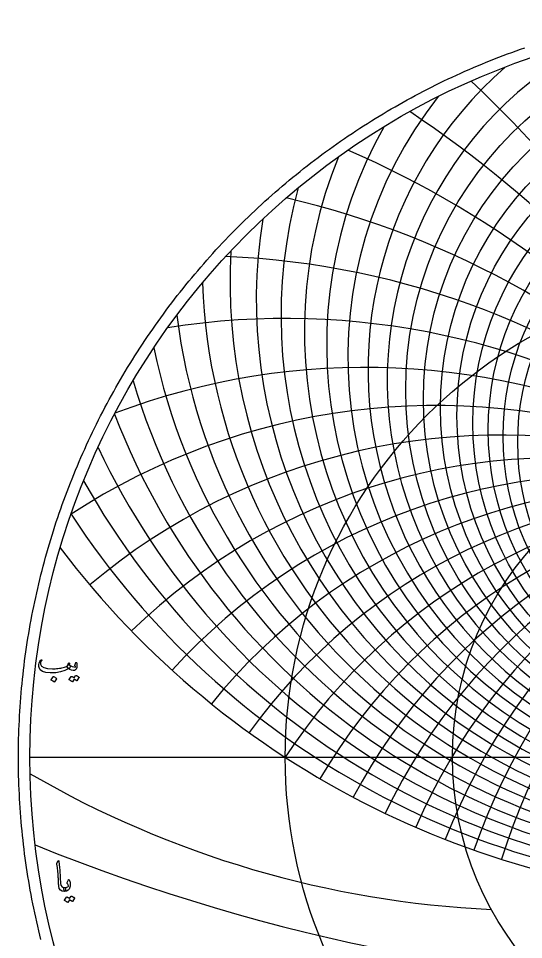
# Model space of a CAD drawing. Header units: millimetres. Extents: x -137 to 137, y -137 to 141.
# Drawn here: x -137.1 to -44.8, y -33.3 to 135 of the extents above; entities that cross this region are included whole.
import ezdxf

# ---------------------------------------------------------------- set-up
doc = ezdxf.new("R2010")
doc.units = ezdxf.units.MM
for name, color, linetype in [('CUT_OUTER', 1, 'Continuous'), ('ENGRAVE', 7, 'Continuous'), ('ENGRAVE_FINE', 8, 'Continuous'), ('TEXT', 5, 'Continuous')]:
    doc.layers.add(name, color=color, linetype=linetype)

msp = doc.modelspace()

# ---------------------------------------------------------------- linework, layer by layer
at = {"layer": 'CUT_OUTER'}
msp.add_lwpolyline([(-132.9913, -33.3126), (-133.1932, -32.4959), (-133.3901, -31.6781), (-133.5819, -30.859), (-133.7688, -30.0388), (-133.9506, -29.2174), (-134.1273, -28.395), (-134.299, -27.5714), (-134.4657, -26.7469), (-134.6272, -25.9213), (-134.7838, -25.0948), (-134.9352, -24.2673), (-135.0816, -23.4389), (-135.2228, -22.6096), (-135.359, -21.7795), (-135.4901, -20.9485), (-135.6161, -20.1167), (-135.737, -19.2842), (-135.8528, -18.451), (-135.9634, -17.6171), (-136.0689, -16.7825), (-136.1694, -15.9473), (-136.2646, -15.1115), (-136.3548, -14.2751), (-136.4398, -13.4381), (-136.5197, -12.6007), (-136.5945, -11.7628), (-136.6641, -10.9245), (-136.7285, -10.0857), (-136.7878, -9.2466), (-136.842, -8.4071), (-136.891, -7.5673), (-136.9349, -6.7272), (-136.9736, -5.8868), (-137.0071, -5.0463), (-137.0355, -4.2055), (-137.0587, -3.3646), (-137.0768, -2.5236), (-137.0897, -1.6824), (-137.0974, -0.8412), (-137.1, 0), (-137.0974, 0.8412), (-137.0897, 1.6824), (-137.0768, 2.5236), (-137.0587, 3.3646), (-137.0355, 4.2055), (-137.0071, 5.0463), (-136.9736, 5.8868), (-136.9349, 6.7272), (-136.891, 7.5673), (-136.842, 8.4071), (-136.7878, 9.2466), (-136.7285, 10.0857), (-136.6641, 10.9245), (-136.5945, 11.7628), (-136.5197, 12.6007), (-136.4398, 13.4381), (-136.3548, 14.2751), (-136.2646, 15.1115), (-136.1694, 15.9473), (-136.0689, 16.7825), (-135.9634, 17.6171), (-135.8528, 18.451), (-135.737, 19.2842), (-135.6161, 20.1167), (-135.4901, 20.9485), (-135.359, 21.7795), (-135.2228, 22.6096), (-135.0816, 23.4389), (-134.9352, 24.2673), (-134.7838, 25.0948), (-134.6272, 25.9213), (-134.4657, 26.7469), (-134.299, 27.5714), (-134.1273, 28.395), (-133.9506, 29.2174), (-133.7688, 30.0388), (-133.5819, 30.859), (-133.3901, 31.6781), (-133.1932, 32.4959), (-132.9913, 33.3126), (-132.7844, 34.128), (-132.5725, 34.9421), (-132.3556, 35.7549), (-132.1337, 36.5663), (-131.9068, 37.3764), (-131.675, 38.185), (-131.4382, 38.9923), (-131.1965, 39.798), (-130.9499, 40.6023), (-130.6983, 41.405), (-130.4417, 42.2062), (-130.1803, 43.0058), (-129.914, 43.8037), (-129.6428, 44.6), (-129.3667, 45.3947), (-129.0857, 46.1876), (-128.7999, 46.9788), (-128.5092, 47.7682), (-128.2137, 48.5558), (-127.9133, 49.3416), (-127.6082, 50.1255), (-127.2982, 50.9076), (-126.9834, 51.6877), (-126.6639, 52.4659), (-126.3396, 53.2421), (-126.0105, 54.0163), (-125.6767, 54.7885), (-125.3382, 55.5586), (-124.9949, 56.3266), (-124.6469, 57.0925), (-124.2943, 57.8562), (-123.9369, 58.6178), (-123.5749, 59.3772), (-123.2083, 60.1343), (-122.837, 60.8891), (-122.4611, 61.6417), (-122.0805, 62.392), (-121.6954, 63.1399), (-121.3057, 63.8854), (-120.9114, 64.6285), (-120.5126, 65.3692), (-120.1092, 66.1074), (-119.7013, 66.8431), (-119.2889, 67.5763), (-118.872, 68.307), (-118.4507, 69.0351), (-118.0249, 69.7606), (-117.5946, 70.4835), (-117.1599, 71.2037), (-116.7208, 71.9212), (-116.2773, 72.6361), (-115.8294, 73.3482), (-115.3772, 74.0575), (-114.9206, 74.7641), (-114.4597, 75.4678), (-113.9945, 76.1687), (-113.525, 76.8667), (-113.0512, 77.5618), (-112.5732, 78.254), (-112.0909, 78.9433), (-111.6044, 79.6296), (-111.1137, 80.3129), (-110.6188, 80.9932), (-110.1198, 81.6704), (-109.6166, 82.3445), (-109.1092, 83.0156), (-108.5978, 83.6835), (-108.0823, 84.3483), (-107.5627, 85.0098), (-107.0391, 85.6682), (-106.5114, 86.3234), (-105.9797, 86.9753), (-105.4441, 87.624), (-104.9044, 88.2693), (-104.3608, 88.9113), (-103.8133, 89.55), (-103.2619, 90.1853), (-102.7066, 90.8172), (-102.1474, 91.4457), (-101.5844, 92.0707), (-101.0176, 92.6923), (-100.4469, 93.3104), (-99.8725, 93.925), (-99.2943, 94.536), (-98.7123, 95.1435), (-98.1267, 95.7474), (-97.5374, 96.3477), (-96.9443, 96.9443), (-96.3477, 97.5374), (-95.7474, 98.1267), (-95.1435, 98.7123), (-94.536, 99.2943), (-93.925, 99.8725), (-93.3104, 100.4469), (-92.6923, 101.0176), (-92.0707, 101.5844), (-91.4457, 102.1474), (-90.8172, 102.7066), (-90.1853, 103.2619), (-89.55, 103.8133), (-88.9113, 104.3608), (-88.2693, 104.9044), (-87.624, 105.4441), (-86.9753, 105.9797), (-86.3234, 106.5114), (-85.6682, 107.0391), (-85.0098, 107.5627), (-84.3483, 108.0823), (-83.6835, 108.5978), (-83.0156, 109.1092), (-82.3445, 109.6166), (-81.6704, 110.1198), (-80.9932, 110.6188), (-80.3129, 111.1137), (-79.6296, 111.6044), (-78.9433, 112.0909), (-78.254, 112.5732), (-77.5618, 113.0512), (-76.8667, 113.525), (-76.1687, 113.9945), (-75.4678, 114.4597), (-74.7641, 114.9206), (-74.0575, 115.3772), (-73.3482, 115.8294), (-72.6361, 116.2773), (-71.9212, 116.7208), (-71.2037, 117.1599), (-70.4835, 117.5946), (-69.7606, 118.0249), (-69.0351, 118.4507), (-68.307, 118.872), (-67.5763, 119.2889), (-66.8431, 119.7013), (-66.1074, 120.1092), (-65.3692, 120.5126), (-64.6285, 120.9114), (-63.8854, 121.3057), (-63.1399, 121.6954), (-62.392, 122.0805), (-61.6417, 122.4611), (-60.8891, 122.837), (-60.1343, 123.2083), (-59.3772, 123.5749), (-58.6178, 123.9369), (-57.8562, 124.2943), (-57.0925, 124.6469), (-56.3266, 124.9949), (-55.5586, 125.3382), (-54.7885, 125.6767), (-54.0163, 126.0105), (-53.2421, 126.3396), (-52.4659, 126.6639), (-51.6877, 126.9834), (-50.9076, 127.2982), (-50.1255, 127.6082), (-49.3416, 127.9133), (-48.5558, 128.2137), (-47.7682, 128.5092), (-46.9788, 128.7999), (-46.1876, 129.0857), (-45.3947, 129.3667), (-44.6, 129.6428)], dxfattribs=at)
at = {"layer": 'ENGRAVE'}
msp.add_lwpolyline([(-135, 0), (135, 0)], dxfattribs=at)
for centre, radius in [((0, 0), 135), ((0, 62.4148), 57.0099), ((0, 0), 88.3696), ((0, 0), 57.8458)]:
    msp.add_circle(centre, radius, dxfattribs=at)
for centre, radius, start, end in [((0, 70.946), 73.26, 131.172626, 48.827374), ((0, 83.5867), 93.6552, 170.934343, 9.065657), ((0, 103.1801), 121.1591, 196.49903, 343.50097), ((0, -57.3879), 105.3686, 33, 147), ((0, -57.3879), 105.3686, 33, 147), ((0, 136.0772), 162.2535, 217.070295, 322.929705), ((-42.085, 157.0632), 185.0654, 239.875199, 267.323307)]:
    msp.add_arc(centre, radius, start, end, dxfattribs=at)
at = {"layer": 'ENGRAVE_FINE'}
for centre, radius in [((0, 67.1415), 66.3703), ((0, 65.4463), 63.1322), ((0, 63.8739), 60.0156), ((0, 61.0602), 54.1053), ((0, 59.8024), 51.2934), ((0, 58.6347), 48.5662), ((0, 57.5508), 45.9167)]:
    msp.add_circle(centre, radius, dxfattribs=at)
for centre, radius, start, end in [((0, 68.9706), 69.7418, 116.571732, 63.428268), ((-225.9638, -57.3879), 249.3234, 7.514318, 46.526294), ((-225.9638, -57.3879), 249.3234, 7.514318, 46.526294), ((0, 73.0817), 76.94, 141.736552, 38.263448), ((-182.5038, -57.3879), 210.7373, 9.076124, 56.31782), ((-182.5038, -57.3879), 210.7373, 9.076124, 56.31782), ((0, 75.3939), 80.7988, 150.430341, 29.569659), ((0, 77.9008), 84.8557, 157.98396, 22.01604), ((-150.482, -57.3879), 183.7046, 10.671409, 66.393838), ((-150.482, -57.3879), 183.7046, 10.671409, 66.393838), ((0, 80.6237), 89.1327, 164.750851, 15.249149), ((-125.5734, -57.3879), 163.9245, 12.306911, 76.81627), ((-125.5734, -57.3879), 163.9245, 12.306911, 76.81627), ((-105.3686, -57.3879), 149.0137, 13.989962, 87.65074), ((-105.3686, -57.3879), 149.0137, 13.989962, 87.65074), ((0, 86.8183), 98.4524, 176.664202, 3.335798), ((0, 90.3512), 103.5581, 182.029237, 357.970763), ((-88.4148, -57.3879), 137.549, 15.72862, 98.962673), ((-88.4148, -57.3879), 137.549, 15.72862, 98.962673), ((0, 94.2241), 109.012, 187.093364, 352.906636), ((0, 98.4823), 114.8607, 191.904364, 348.095636), ((-73.7799, -57.3879), 128.6313, 17.531819, 110.808606), ((-73.7799, -57.3879), 128.6313, 17.531819, 110.808606), ((73.7799, -57.3879), 128.6313, 69.191394, 162.468181), ((73.7799, -57.3879), 128.6313, 69.191394, 162.468181), ((-60.8346, -57.3879), 121.6692, 19.409554, 123.219246), ((-60.8346, -57.3879), 121.6692, 19.409554, 123.219246), ((60.8346, -57.3879), 121.6692, 56.780754, 160.590446), ((60.8346, -57.3879), 121.6692, 56.780754, 160.590446), ((0, 108.382), 127.9731, 200.90637, 339.09363), ((-49.1342, -57.3879), 116.2614, 21.373096, 130.12672), ((-49.1342, -57.3879), 116.2614, 21.373096, 130.12672), ((49.1342, -57.3879), 116.2614, 49.87328, 158.626904), ((49.1342, -57.3879), 116.2614, 49.87328, 158.626904), ((0, 114.1662), 135.3818, 205.149698, 334.850302), ((-38.351, -57.3879), 112.131, 23.435256, 134.139707), ((-38.351, -57.3879), 112.131, 23.435256, 134.139707), ((38.351, -57.3879), 112.131, 45.860293, 156.564744), ((38.351, -57.3879), 112.131, 45.860293, 156.564744), ((0, 120.6274), 143.4814, 209.248054, 330.751946), ((-28.2334, -57.3879), 109.0856, 25.610698, 137.783538), ((-28.2334, -57.3879), 109.0856, 25.610698, 137.783538), ((28.2334, -57.3879), 109.0856, 42.216462, 154.389302), ((28.2334, -57.3879), 109.0856, 42.216462, 154.389302), ((-18.5793, -57.3879), 106.9941, 27.916334, 141.112561), ((-18.5793, -57.3879), 106.9941, 27.916334, 141.112561), ((18.5793, -57.3879), 106.9941, 38.887439, 152.083666), ((18.5793, -57.3879), 106.9941, 38.887439, 152.083666), ((-9.2186, -57.3879), 105.7711, 30.371791, 144.172078), ((-9.2186, -57.3879), 105.7711, 30.371791, 144.172078), ((9.2186, -57.3879), 105.7711, 35.827922, 149.628209), ((9.2186, -57.3879), 105.7711, 35.827922, 149.628209), ((0, 127.8827), 152.3898, 213.217192, 326.782808), ((0, 314.5417), 356.6918, 247.925664, 292.074336)]:
    msp.add_arc(centre, radius, start, end, dxfattribs=at)
at = {"layer": 'TEXT'}
for points in [[(-127.8057, 16.8793), (-127.7982, 16.8754), (-127.7912, 16.8715), (-127.7847, 16.8677), (-127.7786, 16.8638), (-127.7726, 16.8594), (-127.766, 16.8541), (-127.759, 16.8478), (-127.7515, 16.8406), (-127.6891, 16.767), (-127.6644, 16.6625), (-127.6775, 16.527), (-127.7283, 16.3606), (-127.7752, 16.2594), (-127.8231, 16.196), (-127.872, 16.1704), (-127.9218, 16.1825), (-127.947, 16.1946), (-127.9683, 16.1999), (-127.9857, 16.1985), (-127.9992, 16.1902), (-128.6341, 15.8428), (-129.3928, 15.598), (-130.2754, 15.4557), (-131.2818, 15.416), (-132.0957, 15.4857), (-132.7102, 15.6715), (-133.1254, 15.9735), (-133.3412, 16.3915), (-133.3746, 16.5889), (-133.3818, 16.7864), (-133.363, 16.9838), (-133.318, 17.1812), (-133.2565, 17.3559), (-133.1805, 17.516), (-133.0901, 17.6617), (-132.9851, 17.7928), (-132.9652, 17.8093), (-132.9444, 17.8199), (-132.9226, 17.8248), (-132.8999, 17.8238), (-132.8786, 17.8146), (-132.8612, 17.8025), (-132.8476, 17.7875), (-132.838, 17.7696), (-132.8336, 17.7522), (-132.836, 17.7309), (-132.8452, 17.7057), (-132.8612, 17.6767), (-132.9734, 17.5122), (-133.047, 17.3515), (-133.0818, 17.1948), (-133.078, 17.0418), (-132.8941, 16.6586), (-132.4663, 16.3838), (-131.7947, 16.2173), (-130.8792, 16.1593), (-130.6279, 16.1631), (-130.377, 16.1748), (-130.1266, 16.1941), (-129.8767, 16.2212), (-129.6287, 16.256), (-129.3841, 16.2986), (-129.1429, 16.3489), (-128.9051, 16.407), (-128.6742, 16.4728), (-128.4851, 16.5386), (-128.3375, 16.6044), (-128.2315, 16.6702), (-128.1906, 16.7051), (-128.1531, 16.7477), (-128.119, 16.798), (-128.0883, 16.856), (-128.0595, 16.9209), (-128.0312, 16.9915), (-128.0034, 17.068), (-127.976, 17.1502), (-127.9654, 17.1754), (-127.9489, 17.1967), (-127.9267, 17.2141), (-127.8986, 17.2277), (-127.8686, 17.2349), (-127.8405, 17.2335), (-127.8144, 17.2233), (-127.7902, 17.2044), (-127.7709, 17.1783), (-127.7592, 17.1464), (-127.7554, 17.1086), (-127.7592, 17.0651)], [(-128.038, 16.2599), (-128.1222, 16.3398), (-128.1657, 16.4399), (-128.1686, 16.5604), (-128.1309, 16.7012), (-128.0491, 16.8275), (-127.9741, 16.9044), (-127.9059, 16.932), (-127.8444, 16.9102), (-127.5541, 16.7181), (-127.2638, 16.5831), (-126.9734, 16.5052), (-126.6831, 16.4844), (-126.673, 16.4864), (-126.6657, 16.4922), (-126.6613, 16.5018), (-126.6599, 16.5154), (-126.6672, 16.541), (-126.6889, 16.5793), (-126.7252, 16.6301), (-126.776, 16.6935), (-126.7857, 16.7128), (-126.7915, 16.7322), (-126.7934, 16.7515), (-126.7915, 16.7709), (-126.6057, 17.3051), (-126.597, 17.3254), (-126.5863, 17.3399), (-126.5738, 17.3486), (-126.5592, 17.3515), (-126.5447, 17.3491), (-126.5322, 17.3418), (-126.5215, 17.3298), (-126.5128, 17.3128), (-126.4547, 17.1391), (-126.4199, 16.9664), (-126.4083, 16.7946), (-126.4199, 16.6238), (-126.4576, 16.4114), (-126.5089, 16.2386), (-126.5738, 16.1056), (-126.6522, 16.0122), (-126.7117, 15.9609), (-126.7663, 15.9231), (-126.8162, 15.8989), (-126.8612, 15.8883), (-127.1205, 15.8825), (-127.4031, 15.9425), (-127.7089, 16.0683), (-128.038, 16.2599)], [(-130.7399, 14.727), (-130.7302, 14.7367), (-130.7167, 14.7425), (-130.6992, 14.7444), (-130.678, 14.7425), (-130.5275, 14.6815), (-130.3857, 14.607), (-130.2526, 14.5189), (-130.1283, 14.4173), (-130.1162, 14.4018), (-130.1109, 14.3864), (-130.1123, 14.3709), (-130.1205, 14.3554), (-130.4844, 13.767), (-130.498, 13.753), (-130.5154, 13.7496), (-130.5367, 13.7568), (-130.5618, 13.7748), (-130.5836, 13.7902), (-130.618, 13.8135), (-130.6649, 13.8444), (-130.7244, 13.8831), (-130.7975, 13.9296), (-130.8851, 13.9838), (-130.9872, 14.0457), (-131.1038, 14.1154), (-131.1192, 14.127), (-131.127, 14.1386), (-131.127, 14.1502), (-131.1192, 14.1618)], [(-126.6599, 14.9438), (-126.6502, 14.9535), (-126.6367, 14.9593), (-126.6192, 14.9612), (-126.598, 14.9593), (-126.5217, 14.9307), (-126.448, 14.8993), (-126.3766, 14.8649), (-126.3076, 14.8277), (-126.2406, 14.787), (-126.1751, 14.7425), (-126.1109, 14.6941), (-126.0483, 14.6418), (-126.0362, 14.6259), (-126.0309, 14.6089), (-126.0323, 14.591), (-126.0405, 14.5722), (-126.4122, 13.9838), (-126.4223, 13.976), (-126.4373, 13.976), (-126.4572, 13.9838), (-126.4818, 13.9993), (-126.4988, 14.0135), (-126.5263, 14.0331), (-126.5646, 14.0581), (-126.6134, 14.0883), (-126.6734, 14.1243), (-126.7451, 14.1667), (-126.8283, 14.2153), (-126.9231, 14.2702), (-127.2173, 13.8135), (-127.2309, 13.7994), (-127.2483, 13.796), (-127.2696, 13.8033), (-127.2947, 13.8212), (-127.3165, 13.8367), (-127.3509, 13.8599), (-127.3978, 13.8909), (-127.4573, 13.9296), (-127.5304, 13.976), (-127.618, 14.0302), (-127.7201, 14.0922), (-127.8367, 14.1618), (-127.8488, 14.1735), (-127.8541, 14.1851), (-127.8526, 14.1967), (-127.8444, 14.2083), (-127.4651, 14.7735), (-127.4554, 14.7831), (-127.4418, 14.7889), (-127.4244, 14.7909), (-127.4031, 14.7889), (-127.3383, 14.7679), (-127.2754, 14.7435), (-127.2144, 14.7156), (-127.1554, 14.6844), (-127.0983, 14.6503), (-127.0431, 14.6138), (-126.9899, 14.5748), (-126.9386, 14.5335)], [(-129.8256, -18.9207), (-129.8106, -18.8975), (-129.7966, -18.882), (-129.7835, -18.8743), (-129.7714, -18.8743), (-129.7531, -18.8844), (-129.7366, -18.9149), (-129.7221, -18.9657), (-129.7095, -19.0368), (-129.6456, -19.6151), (-129.5934, -20.1497), (-129.5527, -20.6409), (-129.5237, -21.0885), (-129.5051, -21.4712), (-129.4879, -21.8143), (-129.4722, -22.1176), (-129.4579, -22.3814), (-129.4456, -22.6054), (-129.4356, -22.7897), (-129.4281, -22.9344), (-129.4231, -23.0394), (-129.3543, -23.3539), (-129.2024, -23.5852), (-128.9673, -23.7333), (-128.6489, -23.7981), (-128.5603, -23.8214), (-128.5037, -23.8755), (-128.479, -23.9607), (-128.4863, -24.0768), (-128.5226, -24.2597), (-128.5618, -24.3904), (-128.6039, -24.4688), (-128.6489, -24.4949), (-129.0969, -24.4359), (-129.4269, -24.2588), (-129.6389, -23.9636), (-129.7327, -23.5504), (-129.7475, -23.3527), (-129.7608, -23.1546), (-129.7727, -22.956), (-129.7831, -22.7568), (-129.7925, -22.5572), (-129.8014, -22.3572), (-129.8099, -22.1566), (-129.8179, -21.9555), (-129.8324, -21.5721), (-129.8527, -21.2268), (-129.8789, -20.9198), (-129.9108, -20.651), (-129.9485, -20.3929), (-129.9921, -20.1178), (-130.0414, -19.8258), (-130.0966, -19.5168), (-130.1039, -19.4612), (-130.1024, -19.4104), (-130.0923, -19.3644), (-130.0734, -19.3233)], [(-128.1843, -22.8614), (-127.9676, -22.3814), (-127.9356, -22.3286), (-127.9018, -22.3097), (-127.866, -22.3247), (-127.8282, -22.3736), (-127.7585, -22.52), (-127.7043, -22.6726), (-127.6656, -22.8316), (-127.6424, -22.9968), (-127.6352, -23.1693), (-127.6443, -23.3501), (-127.67, -23.539), (-127.7121, -23.7362), (-127.8403, -24.0681), (-128.0392, -24.3052), (-128.3087, -24.4475), (-128.6489, -24.4949), (-128.6881, -24.4702), (-128.7282, -24.3962), (-128.7693, -24.2728), (-128.8114, -24.1001), (-128.8235, -24.0076), (-128.8211, -23.9317), (-128.8042, -23.8722), (-128.7727, -23.8291), (-128.7476, -23.8126), (-128.7185, -23.802), (-128.6856, -23.7972), (-128.6489, -23.7981), (-128.4345, -23.7914), (-128.2482, -23.7478), (-128.09, -23.6675), (-127.9598, -23.5504), (-127.954, -23.5412), (-127.9521, -23.5291), (-127.954, -23.5141), (-127.9598, -23.4962), (-127.9903, -23.3868), (-128.0353, -23.2755), (-128.0948, -23.1623), (-128.1689, -23.0472), (-128.1931, -23.0036), (-128.2037, -22.9581), (-128.2008, -22.9107), (-128.1843, -22.8614)], [(-127.4953, -25.3697), (-127.4856, -25.3601), (-127.4721, -25.3543), (-127.4547, -25.3523), (-127.4334, -25.3543), (-127.3572, -25.3828), (-127.2834, -25.4143), (-127.212, -25.4486), (-127.1431, -25.4859), (-127.076, -25.5265), (-127.0105, -25.571), (-126.9464, -25.6194), (-126.8837, -25.6717), (-126.8716, -25.6876), (-126.8663, -25.7046), (-126.8677, -25.7225), (-126.876, -25.7414), (-127.2476, -26.3297), (-127.2577, -26.3375), (-127.2727, -26.3375), (-127.2926, -26.3297), (-127.3173, -26.3143), (-127.3342, -26.3), (-127.3618, -26.2804), (-127.4, -26.2555), (-127.4489, -26.2252), (-127.5089, -26.1892), (-127.5805, -26.1468), (-127.6637, -26.0982), (-127.7585, -26.0433), (-128.0527, -26.5001), (-128.0663, -26.5141), (-128.0837, -26.5175), (-128.105, -26.5102), (-128.1302, -26.4923), (-128.1519, -26.4768), (-128.1863, -26.4536), (-128.2332, -26.4226), (-128.2927, -26.3839), (-128.3658, -26.3375), (-128.4534, -26.2833), (-128.5555, -26.2214), (-128.6721, -26.1517), (-128.6842, -26.1401), (-128.6895, -26.1285), (-128.6881, -26.1168), (-128.6798, -26.1052), (-128.3005, -25.5401), (-128.2908, -25.5304), (-128.2773, -25.5246), (-128.2598, -25.5226), (-128.2385, -25.5246), (-128.1737, -25.5456), (-128.1108, -25.5701), (-128.0498, -25.5979), (-127.9908, -25.6291), (-127.9337, -25.6632), (-127.8785, -25.6997), (-127.8253, -25.7387), (-127.774, -25.7801)]]:
    msp.add_lwpolyline(points, close=True, dxfattribs=at)

doc.saveas('drawing.dxf')
